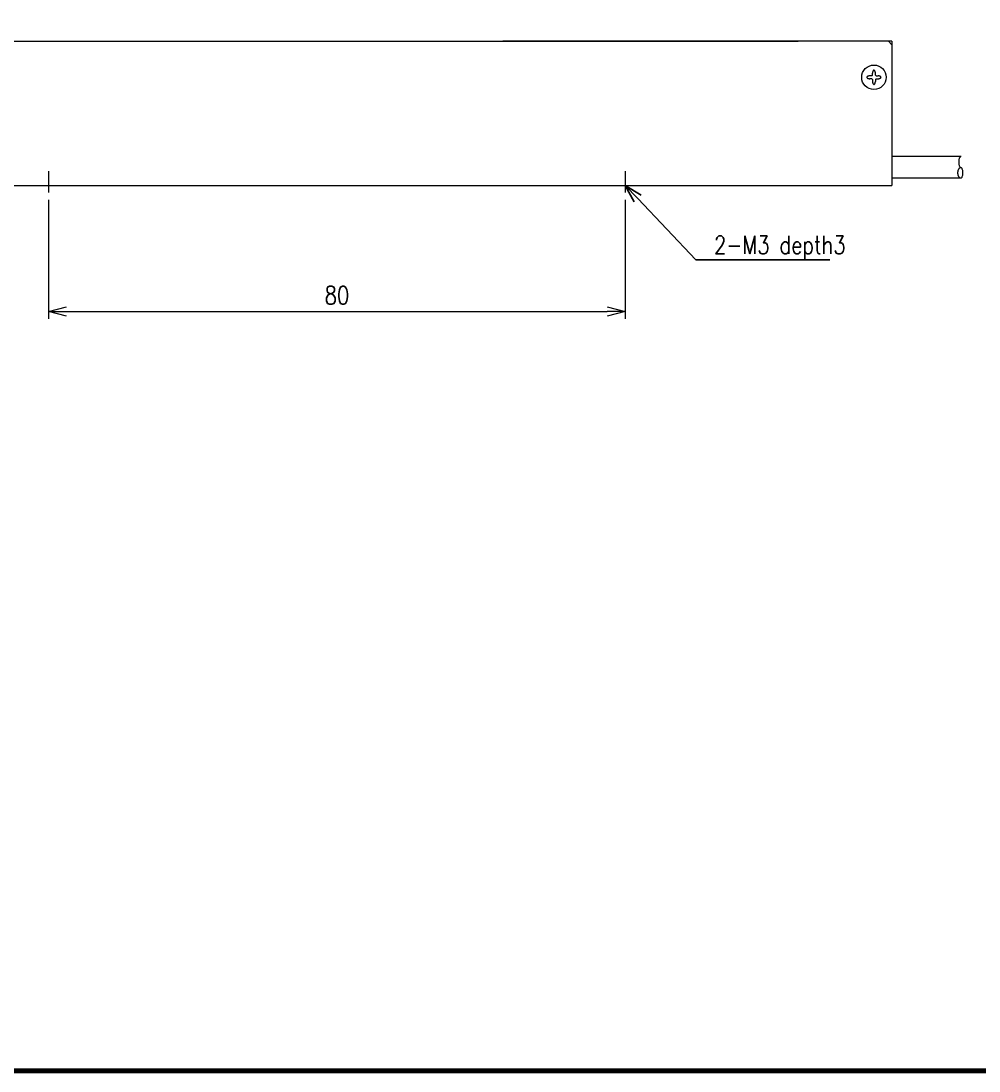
# Model space of a CAD drawing. Header units: millimetres. Extents: x 4 to 387, y 0 to 281.
# Drawn here: x 159.5 to 292.4, y 4 to 149.6 of the extents above; entities that cross this region are included whole.
import ezdxf
from ezdxf import colors
from ezdxf.entities.mleader import LeaderData, LeaderLine
from ezdxf.math import Vec2, Vec3

# ---------------------------------------------------------------- set-up
doc = ezdxf.new("R2010")
doc.units = ezdxf.units.MM
doc.layers.get('0').update_dxf_attribs({"lineweight": 15})
doc.layers.get('Defpoints').update_dxf_attribs({"lineweight": 9})
for name, color, linetype, lineweight in [('2KD_寸法１', 7, 'Continuous', 15), ('2KD_寸法１ @ 1', 7, 'Continuous', 15), ('AUX', 7, 'Continuous', 40)]:
    doc.layers.add(name, color=color, linetype=linetype, lineweight=lineweight)
doc.styles.get("Standard").update_dxf_attribs({"font": 'simplex.shx', "width": 0.8, "bigfont": 'extfont.shx'})
doc.dimstyles.new('KD-STD', dxfattribs={"dimscale": 0, "dimtxt": 2.5, "dimasz": 2.5, "dimexe": 1, "dimexo": 1, "dimgap": 1, "dimtad": 1, "dimdsep": 46, "dimtxsty": 'Standard', "dimblk": 'OPEN30', "dimcen": 0, "dimadec": 0, "dimazin": 0, "dimtfac": 1, "dimtmove": 0, "dimatfit": 3, "dimldrblk": 'OPEN30', "dimfxl": 1, "dimtfill": 1, "dimtolj": 1, "dimtzin": 0, "dimlwd": 15, "dimlwe": 15, "dimarcsym": 0})

# ---------------------------------------------------------------- blocks, each defined once
blk = doc.blocks.new('_Open30')
at = {"lineweight": -2}
for p, q in [((-1, 0.26794919), (0, 0)), ((0, 0), (-1, -0.26794919)), ((0, 0), (-1, 0))]:
    blk.add_line(p, q, dxfattribs=at)
blk = doc.blocks.new('*D55')
at = {"layer": '2KD_寸法１', "color": 0, "lineweight": 15}
for p, q in [((163.3406286800703, 124.8092231253292), (163.3406286800703, 108.3293225938809)), ((243.3406286800704, 124.8092231253292), (243.3406286800704, 108.3293225938809)), ((165.8406286800704, 109.3293225938809), (240.8406286800704, 109.3293225938809))]:
    blk.add_line(p, q, dxfattribs=at)
at = {"layer": 'Defpoints', "color": 0}
for p in [(163.3406286800703, 125.8092231253292), (243.3406286800704, 125.8092231253292), (243.3406286800704, 109.3293225938809)]:
    blk.add_point(p, dxfattribs=at)
at = {"layer": '2KD_寸法１', "color": 0, "lineweight": 15, "xscale": 2.5, "yscale": 2.5, "zscale": 2.5, "rotation": 180}
blk.add_blockref('_Open30', (163.3406286800703, 109.3293225938809), dxfattribs=at)
at = {"layer": '2KD_寸法１', "color": 0, "lineweight": 15, "xscale": 2.5, "yscale": 2.5, "zscale": 2.5}
blk.add_blockref('_Open30', (243.3406286800704, 109.3293225938809), dxfattribs=at)
at = {"layer": '2KD_寸法１', "color": 0, "insert": (203.3406286800704, 111.5793225938809), "char_height": 2.5, "attachment_point": 5, "bg_fill": 3, "box_fill_scale": 1.1, "bg_fill_color": 9, "bg_fill_true_color": 13158600, "bg_fill_transparency": 4392918}
blk.add_mtext('\\A1;80', dxfattribs=at)
blk = doc.blocks.new('A$C3937463B')
for p, q in [((-78, 0), (-78, 20)), ((-78, 20), (65, 20)), ((-78, 19.5), (-77.5, 20)), ((78, 20), (24, 20)), ((78, 19.5), (77.5, 20)), ((78, 20), (78, 0)), ((-75.79350000000028, 15.19550000000163), (-76.08719999999983, 15.19550000000163)), ((-75.79350000000028, 14.80389999999886), (-76.08719999999983, 14.80389999999886)), ((-75.79350000000028, 15.19560000000649), (-75.69560000000013, 15.29349999999965)), ((-75.79350000000028, 14.80389999999886), (-75.69560000000013, 14.70600000000547)), ((-75.69560000000013, 15.29349999999965), (-75.69560000000013, 15.58720000000926)), ((-75.69560000000013, 14.70600000000547), (-75.69560000000013, 14.41230000001098)), ((-75.30400000000014, 15.29349999999965), (-75.30400000000014, 15.58720000000926)), ((-75.30400000000014, 14.70600000000547), (-75.30400000000014, 14.41230000001098)), ((-75.206, 15.19560000000649), (-75.30389999999977, 15.29349999999965)), ((-75.206, 14.80389999999886), (-75.30389999999977, 14.70600000000547)), ((-75.206, 15.19550000000163), (-74.91229999999985, 15.19550000000163)), ((-75.206, 14.80389999999886), (-74.91229999999985, 14.80389999999886)), ((75.2065, 15.19550000000163), (74.91280000000017, 15.19550000000163)), ((75.2065, 14.80389999999886), (74.91280000000017, 14.80389999999886)), ((75.2065, 15.19560000000649), (75.30439999999999, 15.29349999999965)), ((75.2065, 14.80389999999886), (75.30439999999999, 14.70600000000547)), ((75.30439999999999, 15.29349999999965), (75.30439999999999, 15.58720000000926)), ((75.30439999999999, 14.70600000000547), (75.30439999999999, 14.41230000001098)), ((75.69599999999991, 15.29349999999965), (75.69599999999991, 15.58720000000926)), ((75.69599999999991, 14.70600000000547), (75.69599999999991, 14.41230000001098)), ((75.79399999999998, 15.19560000000649), (75.6961, 15.29349999999965)), ((75.79399999999998, 14.80389999999886), (75.6961, 14.70600000000547)), ((75.79399999999998, 15.19550000000163), (76.08770000000004, 15.19550000000163)), ((75.79399999999998, 14.80389999999886), (76.08770000000004, 14.80389999999886)), ((87.60000000000004, 4), (78, 4)), ((-78, 1), (-78, 0)), ((-78, -1.42e-14), (78, 0)), ((87.60000000000004, 1), (78, 1))]:
    blk.add_line(p, q)
for points in [[(-76.08719999999983, 15.19550000000163), (-76.12129999999974, 15.19480000001204), (-76.15519999999998, 15.19250000000454), (-76.18860000000001, 15.18880000000376), (-76.22109999999998, 15.18370000000868), (-76.2527, 15.17710000000102), (-76.28299999999984, 15.16930000000854), (-76.3118, 15.16010000000824), (-76.33890000000031, 15.14970000000892), (-76.36410000000001, 15.13820000000146), (-76.3872, 15.12559999999951), (-76.40800000000002, 15.11200000000849), (-76.42629999999996, 15.0976000000079), (-76.44209999999981, 15.08250000000419), (-76.45519999999976, 15.06670000001054), (-76.46539999999999, 15.05040000000747), (-76.4728, 15.03369999999995), (-76.47730000000001, 15.01679999999749), (-76.47879999999975, 14.9997000000003), (-76.47730000000001, 14.982600000003), (-76.4728, 14.96570000000042), (-76.46539999999999, 14.94900000000757), (-76.45519999999976, 14.93270000000495), (-76.44209999999981, 14.91690000001097), (-76.42629999999996, 14.90180000000703), (-76.40800000000002, 14.88740000000712), (-76.3872, 14.87380000000132), (-76.36410000000001, 14.86119999999948), (-76.33890000000031, 14.84970000000635), (-76.3118, 14.83930000000703), (-76.28299999999984, 14.83010000000649), (-76.2527, 14.82229999999993), (-76.22109999999998, 14.81570000000647), (-76.18860000000001, 14.81060000001139), (-76.15519999999998, 14.80690000001061), (-76.12129999999974, 14.80460000000312), (-76.08719999999983, 14.80389999999886)], [(-75.30400000000014, 15.58720000000926), (-75.30469999999997, 15.62129999999888), (-75.30699999999962, 15.65520000000845), (-75.3107, 15.68860000000848), (-75.31579999999974, 15.72110000000998), (-75.32240000000002, 15.75270000001205), (-75.33019999999982, 15.78300000001047), (-75.33939999999984, 15.81180000001052), (-75.34980000000002, 15.83890000000235), (-75.36129999999997, 15.86410000000592), (-75.37389999999999, 15.88720000001206), (-75.38749999999982, 15.90800000001059), (-75.40190000000001, 15.92630000000656), (-75.41699999999997, 15.94210000000021), (-75.43279999999999, 15.95520000001136), (-75.44909999999982, 15.96540000000107), (-75.46579999999983, 15.9728000000033), (-75.48269999999997, 15.97729999999887), (-75.4998, 15.97880000001203), (-75.51689999999996, 15.97729999999887), (-75.53379999999999, 15.9728000000033), (-75.55049999999983, 15.96540000000107), (-75.5668, 15.95520000001136), (-75.58260000000028, 15.94210000000021), (-75.59769999999986, 15.92630000000656), (-75.61209999999983, 15.90800000001059), (-75.62570000000017, 15.88720000001206), (-75.63830000000002, 15.86410000000592), (-75.64979999999997, 15.83890000000235), (-75.66019999999975, 15.81180000001052), (-75.6694, 15.78300000001047), (-75.67720000000014, 15.75270000001205), (-75.68379999999962, 15.72110000000998), (-75.68889999999999, 15.68860000000848), (-75.69259999999974, 15.65520000000845), (-75.6949, 15.62129999999888), (-75.69560000000013, 15.58720000000926)], [(-74.91229999999985, 14.80389999999886), (-74.87819999999999, 14.80460000000312), (-74.84429999999998, 14.80690000001061), (-74.8109, 14.81060000001139), (-74.77839999999998, 14.81570000000647), (-74.74680000000001, 14.82229999999993), (-74.7165, 14.83010000000649), (-74.6877, 14.83930000000703), (-74.66060000000027, 14.84970000000635), (-74.6354, 14.86119999999948), (-74.61230000000027, 14.87380000000132), (-74.5915, 14.88740000000712), (-74.57319999999976, 14.90180000000703), (-74.55739999999997, 14.91690000001097), (-74.54429999999996, 14.93270000000495), (-74.53409999999974, 14.94900000000757), (-74.52669999999978, 14.96570000000042), (-74.52219999999977, 14.982600000003), (-74.52069999999998, 14.9997000000003), (-74.52219999999977, 15.01679999999749), (-74.52669999999978, 15.03369999999995), (-74.53409999999974, 15.05040000000747), (-74.54429999999996, 15.06670000001054), (-74.55739999999997, 15.08250000000419), (-74.57319999999976, 15.0976000000079), (-74.5915, 15.11200000000849), (-74.61230000000027, 15.12559999999951), (-74.6354, 15.13820000000146), (-74.66060000000027, 15.14970000000892), (-74.6877, 15.16010000000824), (-74.7165, 15.16930000000854), (-74.74680000000001, 15.17710000000102), (-74.77839999999998, 15.18370000000868), (-74.8109, 15.18880000000376), (-74.84429999999998, 15.19250000000454), (-74.87819999999999, 15.19480000001204), (-74.91229999999985, 15.19550000000163)], [(74.91280000000017, 15.19550000000163), (74.87870000000021, 15.19480000001204), (74.84479999999985, 15.19250000000454), (74.81140000000016, 15.18880000000376), (74.77890000000002, 15.18370000000868), (74.7473, 15.17710000000102), (74.71699999999998, 15.16930000000854), (74.68820000000017, 15.16010000000824), (74.6610999999998, 15.14970000000892), (74.63589999999999, 15.13820000000146), (74.6128, 15.12559999999951), (74.59199999999998, 15.11200000000849), (74.57369999999968, 15.0976000000079), (74.55790000000025, 15.08250000000419), (74.54480000000001, 15.06670000001054), (74.53459999999984, 15.05040000000747), (74.5272, 15.03369999999995), (74.52269999999999, 15.01679999999749), (74.52120000000025, 14.9997000000003), (74.52269999999999, 14.982600000003), (74.5272, 14.96570000000042), (74.53459999999984, 14.94900000000757), (74.54480000000001, 14.93270000000495), (74.55790000000025, 14.91690000001097), (74.57369999999968, 14.90180000000703), (74.59199999999998, 14.88740000000712), (74.6128, 14.87380000000132), (74.63589999999999, 14.86119999999948), (74.6610999999998, 14.84970000000635), (74.68820000000017, 14.83930000000703), (74.71699999999998, 14.83010000000649), (74.7473, 14.82229999999993), (74.77890000000002, 14.81570000000647), (74.81140000000016, 14.81060000001139), (74.84479999999985, 14.80690000001061), (74.87870000000021, 14.80460000000312), (74.91280000000017, 14.80389999999886)], [(75.69599999999991, 15.58720000000926), (75.69529999999997, 15.62129999999888), (75.69300000000021, 15.65520000000845), (75.6893, 15.68860000000848), (75.68420000000026, 15.72110000000998), (75.67759999999998, 15.75270000001205), (75.66980000000012, 15.78300000001047), (75.66060000000027, 15.81180000001052), (75.65020000000015, 15.83890000000235), (75.63869999999997, 15.86410000000592), (75.62610000000006, 15.88720000001206), (75.6125000000003, 15.90800000001059), (75.59810000000016, 15.92630000000656), (75.58299999999997, 15.94210000000021), (75.56719999999984, 15.95520000001136), (75.55089999999996, 15.96540000000107), (75.53420000000015, 15.9728000000033), (75.51729999999998, 15.97729999999887), (75.50020000000016, 15.97880000001203), (75.4830999999997, 15.97729999999887), (75.46619999999984, 15.9728000000033), (75.44950000000028, 15.96540000000107), (75.43319999999983, 15.95520000001136), (75.41740000000004, 15.94210000000021), (75.4023000000002, 15.92630000000656), (75.38790000000029, 15.90800000001059), (75.37430000000006, 15.88720000001206), (75.36170000000016, 15.86410000000592), (75.35019999999997, 15.83890000000235), (75.3398000000002, 15.81180000001052), (75.3306, 15.78300000001047), (75.32279999999969, 15.75270000001205), (75.31620000000021, 15.72110000000998), (75.31110000000001, 15.68860000000848), (75.30740000000003, 15.65520000000845), (75.30510000000015, 15.62129999999888), (75.30439999999999, 15.58720000000926)], [(76.08770000000004, 14.80389999999886), (76.12180000000001, 14.80460000000312), (76.15570000000002, 14.80690000001061), (76.18910000000017, 14.81060000001139), (76.22159999999997, 14.81570000000647), (76.25319999999999, 14.82229999999993), (76.2835, 14.83010000000649), (76.31230000000016, 14.83930000000703), (76.33939999999996, 14.84970000000635), (76.3646, 14.86119999999948), (76.3877, 14.87380000000132), (76.4085, 14.88740000000712), (76.42680000000018, 14.90180000000703), (76.44259999999997, 14.91690000001097), (76.45569999999998, 14.93270000000495), (76.46590000000003, 14.94900000000757), (76.4733, 14.96570000000042), (76.4778, 14.982600000003), (76.47929999999997, 14.9997000000003), (76.4778, 15.01679999999749), (76.4733, 15.03369999999995), (76.46590000000003, 15.05040000000747), (76.45569999999998, 15.06670000001054), (76.44259999999997, 15.08250000000419), (76.42680000000018, 15.0976000000079), (76.4085, 15.11200000000849), (76.3877, 15.12559999999951), (76.3646, 15.13820000000146), (76.33939999999996, 15.14970000000892), (76.31230000000016, 15.16010000000824), (76.2835, 15.16930000000854), (76.25319999999999, 15.17710000000102), (76.22159999999997, 15.18370000000868), (76.18910000000017, 15.18880000000376), (76.15570000000002, 15.19250000000454), (76.12180000000001, 15.19480000001204), (76.08770000000004, 15.19550000000163)], [(-75.69560000000013, 14.41230000001098), (-75.6949, 14.37820000000647), (-75.69259999999974, 14.34430000001146), (-75.68889999999999, 14.31090000001143), (-75.68379999999962, 14.27840000001004), (-75.67720000000014, 14.24680000000785), (-75.6694, 14.21650000000943), (-75.66019999999975, 14.18770000000927), (-75.64979999999997, 14.160600000003), (-75.63830000000002, 14.13539999999921), (-75.62570000000017, 14.11230000000785), (-75.61209999999983, 14.09150000000943), (-75.59769999999986, 14.0731999999989), (-75.58260000000028, 14.05740000000514), (-75.5668, 14.04430000000866), (-75.55049999999983, 14.03410000000451), (-75.53379999999999, 14.02670000000194), (-75.51689999999996, 14.02220000000682), (-75.4998, 14.02070000000833), (-75.48269999999997, 14.02220000000682), (-75.46579999999983, 14.02670000000194), (-75.44909999999982, 14.03410000000451), (-75.43279999999999, 14.04430000000866), (-75.41699999999997, 14.05740000000514), (-75.40190000000001, 14.0731999999989), (-75.38749999999982, 14.09150000000943), (-75.37389999999999, 14.11230000000785), (-75.36129999999997, 14.13539999999921), (-75.34980000000002, 14.160600000003), (-75.33939999999984, 14.18770000000927), (-75.33019999999982, 14.21650000000943), (-75.32240000000002, 14.24680000000785), (-75.31579999999974, 14.27840000001004), (-75.3107, 14.31090000001143), (-75.30699999999962, 14.34430000001146), (-75.30469999999997, 14.37820000000647), (-75.30400000000014, 14.41230000001098)], [(75.30439999999999, 14.41230000001098), (75.30510000000015, 14.37820000000647), (75.30740000000003, 14.34430000001146), (75.31110000000001, 14.31090000001143), (75.31620000000021, 14.27840000001004), (75.32279999999969, 14.24680000000785), (75.3306, 14.21650000000943), (75.3398000000002, 14.18770000000927), (75.35019999999997, 14.160600000003), (75.36170000000016, 14.13539999999921), (75.37430000000006, 14.11230000000785), (75.38790000000029, 14.09150000000943), (75.4023000000002, 14.0731999999989), (75.41740000000004, 14.05740000000514), (75.43319999999983, 14.04430000000866), (75.44950000000028, 14.03410000000451), (75.46619999999984, 14.02670000000194), (75.4830999999997, 14.02220000000682), (75.50020000000016, 14.02070000000833), (75.51729999999998, 14.02220000000682), (75.53420000000015, 14.02670000000194), (75.55089999999996, 14.03410000000451), (75.56719999999984, 14.04430000000866), (75.58299999999997, 14.05740000000514), (75.59810000000016, 14.0731999999989), (75.6125000000003, 14.09150000000943), (75.62610000000006, 14.11230000000785), (75.63869999999997, 14.13539999999921), (75.65020000000015, 14.160600000003), (75.66060000000027, 14.18770000000927), (75.66980000000012, 14.21650000000943), (75.67759999999998, 14.24680000000785), (75.68420000000026, 14.27840000001004), (75.6893, 14.31090000001143), (75.69300000000021, 14.34430000001146), (75.69529999999997, 14.37820000000647), (75.69599999999991, 14.41230000001098)], [(87.5500000000003, 2.5), (87.50660000000015, 2.51140000000305), (87.46450000000014, 2.545200000007866), (87.4250000000003, 2.600500000000465), (87.38930000000005, 2.675400000007584), (87.3584999999997, 2.767900000006534), (87.33350000000019, 2.875), (87.31510000000037, 2.993500000011408), (87.30380000000014, 3.119700000010311), (87.29999999999995, 3.25), (87.30380000000014, 3.380199999999604), (87.31510000000037, 3.506500000003143), (87.33350000000019, 3.625), (87.3584999999997, 3.732100000008472), (87.38930000000005, 3.824500000002444), (87.4250000000003, 3.899499999999648), (87.46450000000014, 3.954700000001935), (87.50660000000015, 3.988600000011388), (87.5500000000003, 4)], [(87.5500000000003, 1), (87.51509999999985, 1.002800000001911), (87.4805, 1.01140000000305), (87.44650000000001, 1.025500000003489), (87.41319999999996, 1.045200000007866), (87.38099999999986, 1.070300000006795), (87.35000000000002, 1.100500000000465), (87.32060000000001, 1.135600000008707), (87.29289999999968, 1.175499999997555), (87.26719999999966, 1.219700000001466), (87.24360000000023, 1.267900000006079), (87.2223, 1.319900000002348), (87.20359999999971, 1.375), (87.1875, 1.433100000009289), (87.1741000000003, 1.493500000011408), (87.16359999999997, 1.555900000006545), (87.15610000000027, 1.619700000010311), (87.15149999999971, 1.68460000000789), (87.14999999999998, 1.75), (87.15149999999971, 1.815400000006661), (87.15610000000027, 1.880300000004353), (87.16359999999997, 1.944100000007892), (87.1741000000003, 2.006500000003143), (87.1875, 2.066900000005148), (87.20359999999971, 2.125), (87.2223, 2.180099999997878), (87.24360000000023, 2.232100000008699), (87.26719999999966, 2.280299999998305), (87.29289999999968, 2.324500000002444), (87.32060000000001, 2.364400000005957), (87.35000000000002, 2.399499999999648), (87.38099999999986, 2.429700000007869), (87.41319999999996, 2.454800000006798), (87.44650000000001, 2.474500000011403), (87.4805, 2.488600000011388), (87.51509999999985, 2.497199999997974), (87.5500000000003, 2.5)], [(87.5500000000003, 2.5), (87.59340000000022, 2.488600000011388), (87.63549999999998, 2.454700000001935), (87.6750000000003, 2.399499999999648), (87.71069999999997, 2.324500000002444), (87.74149999999997, 2.232100000008699), (87.7665000000003, 2.125), (87.7849, 2.006500000003143), (87.79620000000011, 1.88019999999949), (87.8000000000003, 1.75), (87.79620000000011, 1.619700000010311), (87.7849, 1.493500000011408), (87.7665000000003, 1.375), (87.74149999999997, 1.267900000006079), (87.71069999999997, 1.175400000007471), (87.6750000000003, 1.100500000000465), (87.63549999999998, 1.045200000007866), (87.59340000000022, 1.01140000000305), (87.5500000000003, 1)]]:
    blk.add_lwpolyline(points)
for centre in [(-75.49969999999983, 14.9997000000003), (75.50030000000015, 14.9997000000003)]:
    blk.add_circle(centre, 1.7)

msp = doc.modelspace()

# ---------------------------------------------------------------- linework, layer by layer
for p, q in [((163.3406286800703, 128.8092231253292), (163.3406286800703, 125.8092231253292)), ((243.3406286800704, 128.8092231253292), (243.3406286800704, 125.8092231253292))]:
    msp.add_line(p, q)
at = {"layer": 'AUX', "lineweight": 70}
msp.add_lwpolyline([(3.999999758280865, 4.000000249163575), (386.9999997582809, 4.000000249163575), (386.9999997582809, 281.0000002491635), (3.999999758280865, 281.0000002491635)], close=True, dxfattribs=at)

# ---------------------------------------------------------------- block references
msp.add_blockref('A$C3937463B', (202.3406286800704, 126.8092231253292))

# ---------------------------------------------------------------- next in the draw order: dimensions: what is measured, and where the dimension line sits
at = {"layer": '2KD_寸法１ @ 1'}
dim = msp.add_linear_dim(base=(243.3406286800704, 109.3293225938809), p1=(163.3406286800703, 125.8092231253292), p2=(243.3406286800704, 125.8092231253292), dimstyle='KD-STD', override={"dimscale": 1, "dimtix": 0, "dimtofl": 1, "dimtmove": 0, "dimatfit": 3, "dimtfillclr": 256}, dxfattribs=at)
dim.commit()
dim.dimension.update_dxf_attribs({"geometry": '*D55', "text_midpoint": (203.3406286800704, 111.5793225938809)})

# ---------------------------------------------------------------- next in the draw order: leaders
ml = msp.add_multileader_mtext('Standard', dxfattribs=at)
ml.set_content('2-M3 depth3', color=256)
ml.set_leader_properties()
ml.set_arrow_properties(name='OPEN30')
ml.build(insert=Vec2(0, 0))
ml.multileader.update_dxf_attribs({"text_left_attachment_type": 6, "text_right_attachment_type": 6, "dogleg_length": 1.5, "arrow_head_size": 2.5})
ctx = ml.context
ctx.base_point, ctx.char_height, ctx.arrow_head_size, ctx.landing_gap_size, ctx.plane_origin = Vec3(254.6488061526166, 116.4820271402129), 2.5, 2.5, 1, Vec3(243.3406286800704, 126.8092231253292)
ctx.left_attachment, ctx.right_attachment = 6, 6
notes = []
notes.append((ctx, [(0, (1, 1, 0), (253.1488061526167, 116.4820271402129), (1, 0), 1.5, [(0, [(243.3406286800704, 126.8092231253292)], 0, [])])]))
ctx.mtext.insert, ctx.mtext.flow_direction = Vec3(255.6488061526167, 119.8153604735463), 5
for ctx, leaders in notes:
    for number, flags, end, landing, length, lines in leaders:
        leader = LeaderData()
        leader.index, (leader.has_last_leader_line, leader.has_dogleg_vector, leader.attachment_direction) = number, flags
        leader.last_leader_point, leader.dogleg_vector, leader.dogleg_length = Vec3(end), Vec3(landing), length
        for number, points, colour, breaks in lines:
            line = LeaderLine()
            line.index, line.vertices, line.color, line.breaks = number, Vec3.list(points), colors.encode_raw_color(colour), breaks
            leader.lines.append(line)
        ctx.leaders.append(leader)

doc.saveas('drawing.dxf')
